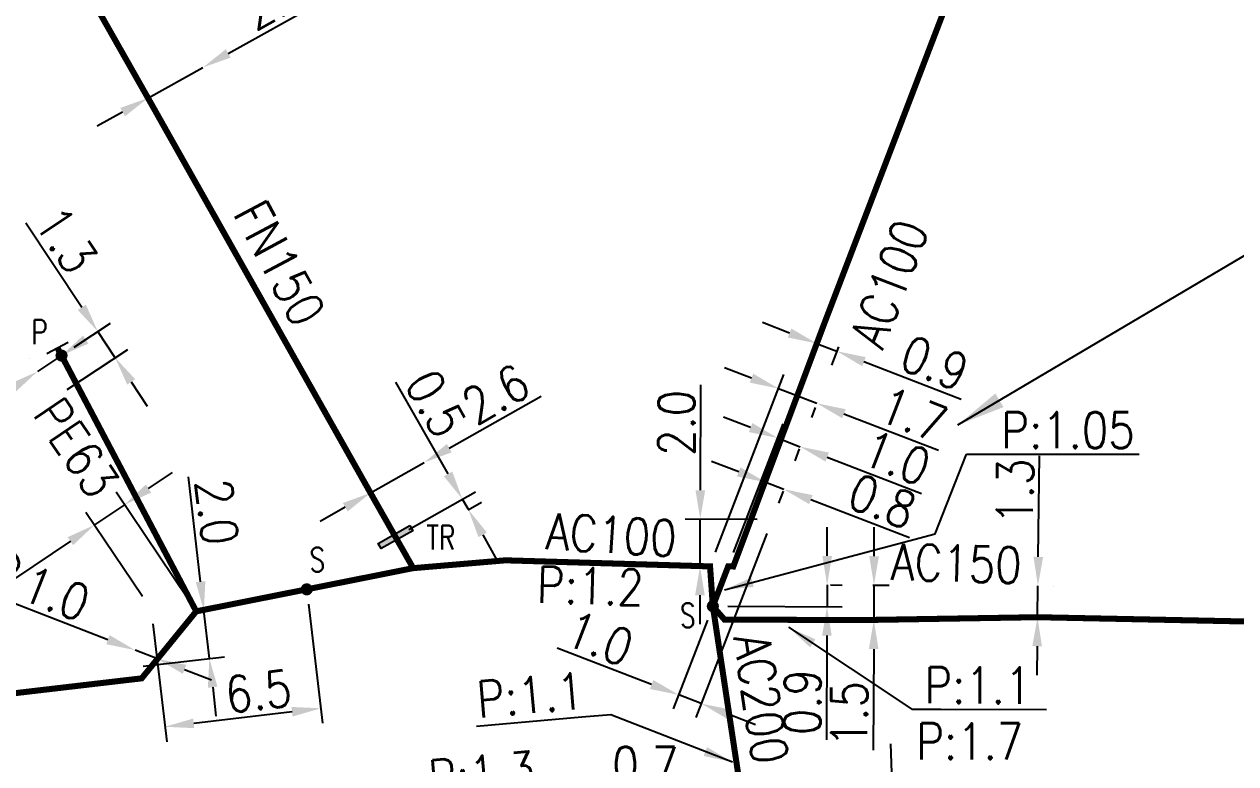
# Model space of a CAD drawing. Header units: millimetres. Extents: x 155997 to 157006, y 121209 to 122008.
# Drawn here: x 156551.4 to 156601.5, y 121442.7 to 121473.3 of the extents above; entities that cross this region are included whole.
import ezdxf
from ezdxf.enums import TextEntityAlignment as Align

# ---------------------------------------------------------------- set-up
doc = ezdxf.new("R2010")
doc.units = ezdxf.units.MM
for name, pattern in [('L_25_AP', [2000, 1000, 1000]), ('L_25_FN', [2000, 1000, 1000]), ('L_25_PE', [2000, 1000, 1000])]:
    doc.linetypes.add(name, pattern=pattern)
doc.layers.get('0').update_dxf_attribs({"linetype": 'CONTINUOUS'})
for name, color, linetype in [('L_150', 1, 'CONTINUOUS'), ('L_300', 7, 'CONTINUOUS'), ('L_340', 7, 'CONTINUOUS'), ('L_900', 7, 'CONTINUOUS')]:
    doc.layers.add(name, color=color, linetype=linetype)
doc.styles.add('G_ROMANS', font='ROMANS.SHX', dxfattribs={"width": 0.75})
doc.styles.get("Standard").update_dxf_attribs({"font": 'romans.shx', "width": 0.85})
doc.dimstyles.get("Standard").update_dxf_attribs({"dimtxt": 1.5, "dimasz": 1.2, "dimexe": 0.625, "dimexo": 0.625, "dimgap": 0.25, "dimtad": 1, "dimdec": 1, "dimzin": 0, "dimdsep": 46, "dimtxsty": 'Standard', "dimcen": -0.5, "dimadec": 0, "dimazin": 0, "dimtfac": 1, "dimtdec": 1, "dimtmove": 0, "dimatfit": 3, "dimfxl": 0, "dimtolj": 1, "dimtzin": 0, "dimarcsym": 0})

# ---------------------------------------------------------------- blocks, each defined once
blk = doc.blocks.new('L_340_07')
at = {"color": 0, "linetype": 'Continuous', "const_width": 0.25, "flags": 128}
blk.add_lwpolyline([(0, 0), (0.35, 0)], dxfattribs=at)
at = {"color": 0, "linetype": 'Continuous', "flags": 128}
blk.add_lwpolyline([(0.35, -0.5), (0.35, 0.5)], dxfattribs=at)
at = {"color": 0, "linetype": 'Continuous', "width": 0.75, "flags": 3}
for tag, p in [('DEF_LEG', (0.723, -3.465)), ('DEF_COUP', (0.723, -5.965)), ('DEF_TYPE', (0.723, -8.465))]:
    blk.add_attdef(tag, text='', height=1.2, dxfattribs=at).set_placement(p, align=Align.MIDDLE)
blk = doc.blocks.new('L_300_12')
at = {"color": 0, "linetype": 'Continuous', "const_width": 0.248, "flags": 128}
blk.add_lwpolyline([(-0.126, 0, 1), (0.126, 0, 1)], format="xyb", close=True, dxfattribs=at)
at = {"linetype": 'Continuous', "style": 'G_ROMANS', "width": 0.75}
blk.add_attdef('P', text='', height=1, dxfattribs=at).set_placement((0, 1.331), align=Align.MIDDLE_CENTER)
at = {"color": 0, "linetype": 'Continuous', "width": 0.75, "flags": 3}
for tag, p in [('DEF_LEG', (0, -5)), ('DEF_COUP', (0, -7.5)), ('DEF_TYPE', (0, -10))]:
    blk.add_attdef(tag, text='', height=1.2, dxfattribs=at).set_placement(p, align=Align.MIDDLE)
blk = doc.blocks.new('L_300_11')
at = {"color": 0, "linetype": 'Continuous', "const_width": 0.248, "flags": 128}
blk.add_lwpolyline([(-0.126, 0, 1), (0.126, 0, 1)], format="xyb", close=True, dxfattribs=at)
at = {"linetype": 'Continuous', "style": 'G_ROMANS', "width": 0.75}
blk.add_attdef('S', text='', height=1, dxfattribs=at).set_placement((0, 1.35), align=Align.MIDDLE_CENTER)
at = {"color": 0, "linetype": 'Continuous', "width": 0.75, "flags": 3}
for tag, p in [('DEF_LEG', (0, -5)), ('DEF_COUP', (0, -7.5)), ('DEF_TYPE', (0, -10))]:
    blk.add_attdef(tag, text='', height=1.2, dxfattribs=at).set_placement(p, align=Align.MIDDLE)
blk = doc.blocks.new('*D804')
at = {"layer": 'L_150', "color": 0, "linetype": 'Continuous', "lineweight": -2, "transparency": 16777216}
for p, q in [((156593.365, 121451.236), (156593.421, 121455.425)), ((156593.332, 121448.737), (156593.349, 121450.037)), ((156593.974, 121450.028), (156593.974, 121450.028)), ((156593.957, 121448.728), (156593.957, 121448.728)), ((156593.316, 121447.537), (156593.3, 121446.337))]:
    blk.add_line(p, q, dxfattribs=at)
at = {"layer": 'L_150', "color": 0, "linetype": 'Continuous', "transparency": 16777216}
for points in [[(156593.165, 121451.239), (156593.565, 121451.234), (156593.349, 121450.037)], [(156593.116, 121447.539), (156593.516, 121447.534), (156593.332, 121448.737)]]:
    blk.add_solid(points, dxfattribs=at)
at = {"layer": 'L_150', "color": 0, "linetype": 'Continuous', "transparency": 16777216, "insert": (156592.401, 121453.944), "char_height": 1.5, "attachment_point": 5, "rotation": 89.2349}
blk.add_mtext('\\A1;1.3', dxfattribs=at)
blk = doc.blocks.new('*D762')
at = {"layer": 'L_150', "color": 0, "linetype": 'Continuous', "lineweight": -2, "transparency": 16777216}
for p, q in [((156583.067, 121460.507), (156581.947, 121460.938)), ((156584.256, 121460.255), (156583.963, 121459.492)), ((156584.187, 121460.076), (156585.027, 121459.752)), ((156585.096, 121459.932), (156584.802, 121459.169)), ((156586.147, 121459.321), (156590.17, 121457.772))]:
    blk.add_line(p, q, dxfattribs=at)
at = {"layer": 'L_150', "color": 0, "linetype": 'Continuous', "transparency": 16777216}
for points in [[(156583.139, 121460.693), (156582.995, 121460.32), (156584.187, 121460.076)], [(156586.219, 121459.508), (156586.075, 121459.134), (156585.027, 121459.752)]]:
    blk.add_solid(points, dxfattribs=at)
at = {"layer": 'L_150', "color": 0, "linetype": 'Continuous', "transparency": 16777216, "insert": (156589.078, 121459.264), "char_height": 1.5, "attachment_point": 5, "rotation": 338.9458}
blk.add_mtext('\\A1;0.9', dxfattribs=at)
blk = doc.blocks.new('*D763')
at = {"layer": 'L_150', "color": 0, "linetype": 'Continuous', "lineweight": -2, "transparency": 16777216}
for p, q in [((156568.976, 121455.736), (156572.777, 121457.896)), ((156565.716, 121453.884), (156567.933, 121455.144)), ((156564.672, 121453.291), (156563.629, 121452.699))]:
    blk.add_line(p, q, dxfattribs=at)
at = {"layer": 'L_150', "color": 0, "linetype": 'Continuous', "transparency": 16777216}
for points in [[(156568.877, 121455.91), (156569.075, 121455.562), (156567.933, 121455.144)], [(156564.573, 121453.465), (156564.771, 121453.117), (156565.716, 121453.884)]]:
    blk.add_solid(points, dxfattribs=at)
at = {"layer": 'L_150', "color": 0, "linetype": 'Continuous', "transparency": 16777216, "insert": (156570.904, 121457.982), "char_height": 1.5, "attachment_point": 5, "rotation": 29.6001}
blk.add_mtext('\\A1;2.6', dxfattribs=at)
blk = doc.blocks.new('*D765')
at = {"layer": 'L_150', "color": 0, "linetype": 'Continuous', "lineweight": -2, "transparency": 16777216}
for p, q in [((156559.826, 121472.086), (156563.646, 121474.211)), ((156556.505, 121470.239), (156558.777, 121471.503)), ((156555.456, 121469.656), (156554.407, 121469.072))]:
    blk.add_line(p, q, dxfattribs=at)
at = {"layer": 'L_150', "color": 0, "linetype": 'Continuous', "transparency": 16777216}
for points in [[(156559.728, 121472.261), (156559.923, 121471.911), (156558.777, 121471.503)], [(156555.359, 121469.83), (156555.553, 121469.481), (156556.505, 121470.239)]]:
    blk.add_solid(points, dxfattribs=at)
at = {"layer": 'L_150', "color": 0, "linetype": 'Continuous', "transparency": 16777216, "insert": (156561.774, 121474.314), "char_height": 1.5, "attachment_point": 5, "rotation": 29.0837}
blk.add_mtext('\\A1;2.6', dxfattribs=at)
blk = doc.blocks.new('*D774')
at = {"layer": 'L_340', "color": 0, "linetype": 'Continuous', "lineweight": -2, "transparency": 16777216}
for p, q in [((156553.766, 121461.569), (156551.453, 121465.062)), ((156553.446, 121459.918), (156554.95, 121460.914)), ((156555.147, 121459.485), (156554.429, 121460.569)), ((156553.163, 121458.171), (156555.668, 121459.83)), ((156555.809, 121458.485), (156556.472, 121457.484))]:
    blk.add_line(p, q, dxfattribs=at)
at = {"layer": 'L_340', "color": 0, "linetype": 'Continuous', "transparency": 16777216}
for points in [[(156553.933, 121461.68), (156553.599, 121461.459), (156554.429, 121460.569)], [(156555.976, 121458.595), (156555.642, 121458.374), (156555.147, 121459.485)]]:
    blk.add_solid(points, dxfattribs=at)
at = {"layer": 'L_340', "color": 0, "linetype": 'Continuous', "transparency": 16777216, "insert": (156553.112, 121464.368), "char_height": 1.5, "attachment_point": 5, "rotation": 303.5179}
blk.add_mtext('\\A1;1.3', dxfattribs=at)
blk = doc.blocks.new('*D775')
at = {"layer": 'L_340', "color": 0, "linetype": 'Continuous', "lineweight": -2, "transparency": 16777216}
for p, q in [((156553.925, 121460.235), (156554.926, 121460.898)), ((156552.579, 121460.094), (156552.579, 121460.094)), ((156552.925, 121459.573), (156551.924, 121458.91)), ((156551.579, 121459.431), (156551.579, 121459.431)), ((156550.924, 121458.247), (156547.431, 121455.934))]:
    blk.add_line(p, q, dxfattribs=at)
at = {"layer": 'L_340', "color": 0, "linetype": 'Continuous', "transparency": 16777216}
for points in [[(156553.815, 121460.402), (156554.035, 121460.069), (156552.925, 121459.573)], [(156550.813, 121458.414), (156551.034, 121458.081), (156551.924, 121458.91)]]:
    blk.add_solid(points, dxfattribs=at)
at = {"layer": 'L_340', "color": 0, "linetype": 'Continuous', "transparency": 16777216, "insert": (156548.125, 121457.593), "char_height": 1.5, "attachment_point": 5, "rotation": 33.5179}
blk.add_mtext('\\A1;1.2', dxfattribs=at)
blk = doc.blocks.new('*D776')
at = {"layer": 'L_150', "color": 0, "linetype": 'Continuous', "lineweight": -2, "transparency": 16777216}
for p, q in [((156556.526, 121454.064), (156557.522, 121454.734)), ((156558.153, 121449.498), (156555.182, 121453.912)), ((156556.279, 121449.596), (156553.937, 121453.075)), ((156555.531, 121453.394), (156554.286, 121452.556)), ((156553.291, 121451.886), (156549.226, 121449.15))]:
    blk.add_line(p, q, dxfattribs=at)
at = {"layer": 'L_150', "color": 0, "linetype": 'Continuous', "transparency": 16777216}
for points in [[(156556.415, 121454.23), (156556.638, 121453.898), (156555.531, 121453.394)], [(156553.179, 121452.052), (156553.403, 121451.72), (156554.286, 121452.556)]]:
    blk.add_solid(points, dxfattribs=at)
at = {"layer": 'L_150', "color": 0, "linetype": 'Continuous', "transparency": 16777216, "insert": (156549.907, 121450.814), "char_height": 1.5, "attachment_point": 5, "rotation": 33.9443}
blk.add_mtext('\\A1;1.5', dxfattribs=at)
blk = doc.blocks.new('*D777')
at = {"layer": 'L_150', "color": 0, "linetype": 'Continuous', "lineweight": -2, "transparency": 16777216}
for p, q in [((156558.681, 121450.208), (156558.183, 121454.551)), ((156559.046, 121447.029), (156558.818, 121449.016)), ((156559.123, 121449.051), (156559.439, 121449.087)), ((156556.306, 121446.715), (156559.667, 121447.1)), ((156559.183, 121445.837), (156559.319, 121444.645))]:
    blk.add_line(p, q, dxfattribs=at)
at = {"layer": 'L_150', "color": 0, "linetype": 'Continuous', "transparency": 16777216}
for points in [[(156558.88, 121450.231), (156558.483, 121450.186), (156558.818, 121449.016)], [(156559.381, 121445.86), (156558.984, 121445.814), (156559.046, 121447.029)]]:
    blk.add_solid(points, dxfattribs=at)
at = {"layer": 'L_150', "color": 0, "linetype": 'Continuous', "transparency": 16777216, "insert": (156559.358, 121453.09), "char_height": 1.5, "attachment_point": 5, "rotation": 276.5413}
blk.add_mtext('\\A1;2.0', dxfattribs=at)
blk = doc.blocks.new('*D778')
at = {"layer": 'L_150', "color": 0, "linetype": 'Continuous', "lineweight": -2, "transparency": 16777216}
for p, q in [((156554.849, 121447.807), (156550.942, 121449.321)), ((156556.9, 121447.012), (156555.968, 121447.373)), ((156558.019, 121446.578), (156559.138, 121446.144))]:
    blk.add_line(p, q, dxfattribs=at)
at = {"layer": 'L_150', "color": 0, "linetype": 'Continuous', "transparency": 16777216}
for points in [[(156554.921, 121447.993), (156554.776, 121447.62), (156555.968, 121447.373)], [(156558.091, 121446.765), (156557.947, 121446.392), (156556.9, 121447.012)]]:
    blk.add_solid(points, dxfattribs=at)
at = {"layer": 'L_150', "color": 0, "linetype": 'Continuous', "transparency": 16777216, "insert": (156552.697, 121449.713), "char_height": 1.5, "attachment_point": 5, "rotation": 338.8154}
blk.add_mtext('\\A1;1.0', dxfattribs=at)
blk = doc.blocks.new('*D752')
at = {"layer": 'L_150', "color": 0, "linetype": 'Continuous', "lineweight": -2, "transparency": 16777216}
for p, q in [((156580.961, 121454.756), (156579.841, 121455.187)), ((156580.963, 121451.422), (156582.305, 121454.908)), ((156582.08, 121454.325), (156582.827, 121454.037)), ((156582.799, 121453.963), (156582.603, 121453.454)), ((156583.947, 121453.606), (156588.027, 121452.036))]:
    blk.add_line(p, q, dxfattribs=at)
at = {"layer": 'L_150', "color": 0, "linetype": 'Continuous', "transparency": 16777216}
for points in [[(156581.032, 121454.943), (156580.889, 121454.569), (156582.08, 121454.325)], [(156584.019, 121453.793), (156583.875, 121453.42), (156582.827, 121454.037)]]:
    blk.add_solid(points, dxfattribs=at)
at = {"layer": 'L_150', "color": 0, "linetype": 'Continuous', "transparency": 16777216, "insert": (156586.906, 121453.539), "char_height": 1.5, "attachment_point": 5, "rotation": 338.9458}
blk.add_mtext('\\A1;0.8', dxfattribs=at)
blk = doc.blocks.new('*D753')
at = {"layer": 'L_150', "color": 0, "linetype": 'Continuous', "lineweight": -2, "transparency": 16777216}
for p, q in [((156581.453, 121456.591), (156580.333, 121457.022)), ((156580.749, 121451.422), (156582.797, 121456.743)), ((156582.572, 121456.16), (156583.506, 121455.8)), ((156583.469, 121455.705), (156583.281, 121455.217)), ((156584.626, 121455.369), (156588.535, 121453.864))]:
    blk.add_line(p, q, dxfattribs=at)
at = {"layer": 'L_150', "color": 0, "linetype": 'Continuous', "transparency": 16777216}
for points in [[(156581.524, 121456.777), (156581.381, 121456.404), (156582.572, 121456.16)], [(156584.697, 121455.556), (156584.554, 121455.183), (156583.506, 121455.8)]]:
    blk.add_solid(points, dxfattribs=at)
at = {"layer": 'L_150', "color": 0, "linetype": 'Continuous', "transparency": 16777216, "insert": (156587.5, 121455.335), "char_height": 1.5, "attachment_point": 5, "rotation": 338.9458}
blk.add_mtext('\\A1;1.0', dxfattribs=at)
blk = doc.blocks.new('*D754')
at = {"layer": 'L_300', "color": 0, "linetype": 'Continuous', "lineweight": -2, "transparency": 16777216}
for p, q in [((156584.625, 121451.273), (156584.63, 121452.473)), ((156584.621, 121450.073), (156584.617, 121449.173)), ((156584.759, 121450.072), (156585.246, 121450.07)), ((156580.515, 121449.189), (156585.242, 121449.17)), ((156584.612, 121447.973), (156584.595, 121443.662))]:
    blk.add_line(p, q, dxfattribs=at)
at = {"layer": 'L_300', "color": 0, "linetype": 'Continuous', "transparency": 16777216}
for points in [[(156584.425, 121451.274), (156584.825, 121451.272), (156584.621, 121450.073)], [(156584.412, 121447.974), (156584.812, 121447.972), (156584.617, 121449.173)]]:
    blk.add_solid(points, dxfattribs=at)
at = {"layer": 'L_300', "color": 0, "linetype": 'Continuous', "transparency": 16777216, "insert": (156583.601, 121445.221), "char_height": 1.5, "attachment_point": 5, "rotation": 89.7687}
blk.add_mtext('\\A1;0.9', dxfattribs=at)
blk = doc.blocks.new('*D756')
at = {"layer": 'L_150', "color": 0, "linetype": 'Continuous', "lineweight": -2, "transparency": 16777216}
for p, q in [((156581.491, 121458.638), (156580.371, 121459.069)), ((156580, 121451.425), (156582.835, 121458.79)), ((156582.61, 121458.207), (156584.197, 121457.596)), ((156584.128, 121457.416), (156583.972, 121457.013)), ((156585.317, 121457.165), (156589.226, 121455.66))]:
    blk.add_line(p, q, dxfattribs=at)
at = {"layer": 'L_150', "color": 0, "linetype": 'Continuous', "transparency": 16777216}
for points in [[(156581.562, 121458.824), (156581.419, 121458.451), (156582.61, 121458.207)], [(156585.389, 121457.352), (156585.245, 121456.978), (156584.197, 121457.596)]]:
    blk.add_solid(points, dxfattribs=at)
at = {"layer": 'L_150', "color": 0, "linetype": 'Continuous', "transparency": 16777216, "insert": (156588.191, 121457.13), "char_height": 1.5, "attachment_point": 5, "rotation": 338.9458}
blk.add_mtext('\\A1;1.7', dxfattribs=at)
blk = doc.blocks.new('*D755')
at = {"layer": 'L_150', "color": 0, "linetype": 'Continuous', "lineweight": -2, "transparency": 16777216}
for p, q in [((156579.373, 121453.994), (156579.39, 121458.365)), ((156581.719, 121452.784), (156578.743, 121452.796)), ((156579.36, 121450.844), (156579.368, 121452.794)), ((156579.15, 121450.845), (156578.735, 121450.846)), ((156579.355, 121449.644), (156579.35, 121448.444))]:
    blk.add_line(p, q, dxfattribs=at)
at = {"layer": 'L_150', "color": 0, "linetype": 'Continuous', "transparency": 16777216}
for points in [[(156579.173, 121453.995), (156579.573, 121453.993), (156579.368, 121452.794)], [(156579.155, 121449.645), (156579.555, 121449.643), (156579.36, 121450.844)]]:
    blk.add_solid(points, dxfattribs=at)
at = {"layer": 'L_150', "color": 0, "linetype": 'Continuous', "transparency": 16777216, "insert": (156578.384, 121456.784), "char_height": 1.5, "attachment_point": 5, "rotation": 89.7687}
blk.add_mtext('\\A1;2.0', dxfattribs=at)
blk = doc.blocks.new('*D757')
at = {"layer": 'L_150', "color": 0, "linetype": 'Continuous', "lineweight": -2, "transparency": 16777216}
for p, q in [((156586.566, 121451.265), (156586.57, 121452.465)), ((156586.509, 121450.065), (156587.186, 121450.062)), ((156586.561, 121450.065), (156586.555, 121448.615)), ((156586.608, 121448.615), (156587.18, 121448.612)), ((156586.55, 121447.415), (156586.533, 121443.226))]:
    blk.add_line(p, q, dxfattribs=at)
at = {"layer": 'L_150', "color": 0, "linetype": 'Continuous', "transparency": 16777216}
for points in [[(156586.366, 121451.266), (156586.766, 121451.264), (156586.561, 121450.065)], [(156586.35, 121447.416), (156586.75, 121447.414), (156586.555, 121448.615)]]:
    blk.add_solid(points, dxfattribs=at)
at = {"layer": 'L_150', "color": 0, "linetype": 'Continuous', "transparency": 16777216, "insert": (156585.539, 121444.724), "char_height": 1.5, "attachment_point": 5, "rotation": 89.7687}
blk.add_mtext('\\A1;1.5', dxfattribs=at)
blk = doc.blocks.new('*D864')
at = {"layer": 'L_150', "color": 0, "linetype": 'Continuous', "lineweight": -2, "transparency": 16777216}
for p, q in [((156587.303, 121442.297), (156587.266, 121443.496)), ((156581.971, 121440.932), (156587.964, 121441.116)), ((156587.34, 121441.097), (156587.491, 121436.199)), ((156587.71, 121436.206), (156588.116, 121436.219)), ((156587.528, 121435), (156587.714, 121428.958))]:
    blk.add_line(p, q, dxfattribs=at)
at = {"layer": 'L_150', "color": 0, "linetype": 'Continuous', "transparency": 16777216}
for points in [[(156587.503, 121442.303), (156587.103, 121442.29), (156587.34, 121441.097)], [(156587.728, 121435.006), (156587.328, 121434.994), (156587.491, 121436.199)]]:
    blk.add_solid(points, dxfattribs=at)
at = {"layer": 'L_150', "color": 0, "linetype": 'Continuous', "transparency": 16777216, "insert": (156588.666, 121430.543), "char_height": 1.5, "attachment_point": 5, "rotation": 271.7664}
blk.add_mtext('\\A1;4.9', dxfattribs=at)
blk = doc.blocks.new('*D865')
at = {"layer": 'L_150', "color": 0, "linetype": 'Continuous', "lineweight": -2, "transparency": 16777216}
for p, q in [((156581.082, 121441.928), (156581.082, 121442.249)), ((156581.782, 121435.265), (156581.782, 121442.249)), ((156579.882, 121441.624), (156575.511, 121441.624)), ((156581.782, 121441.624), (156581.082, 121441.624)), ((156582.982, 121441.624), (156584.182, 121441.624))]:
    blk.add_line(p, q, dxfattribs=at)
at = {"layer": 'L_150', "color": 0, "linetype": 'Continuous', "transparency": 16777216}
for points in [[(156579.882, 121441.824), (156579.882, 121441.424), (156581.082, 121441.624)], [(156582.982, 121441.824), (156582.982, 121441.424), (156581.782, 121441.624)]]:
    blk.add_solid(points, dxfattribs=at)
at = {"layer": 'L_150', "color": 0, "linetype": 'Continuous', "transparency": 16777216, "insert": (156577.096, 121442.624), "char_height": 1.5, "attachment_point": 5}
blk.add_mtext('\\A1;0.7', dxfattribs=at)
blk = doc.blocks.new('*D866')
at = {"layer": 'L_300', "color": 0, "linetype": 'Continuous', "lineweight": -2, "transparency": 16777216}
for p, q in [((156582.119, 121452.199), (156579.185, 121444.577)), ((156579.666, 121448.609), (156578.252, 121444.936)), ((156577.357, 121445.951), (156573.447, 121447.456)), ((156579.41, 121445.16), (156578.477, 121445.52)), ((156580.53, 121444.729), (156581.65, 121444.298))]:
    blk.add_line(p, q, dxfattribs=at)
at = {"layer": 'L_300', "color": 0, "linetype": 'Continuous', "transparency": 16777216}
for points in [[(156577.429, 121446.137), (156577.285, 121445.764), (156578.477, 121445.52)], [(156580.602, 121444.916), (156580.458, 121444.543), (156579.41, 121445.16)]]:
    blk.add_solid(points, dxfattribs=at)
at = {"layer": 'L_300', "color": 0, "linetype": 'Continuous', "transparency": 16777216, "insert": (156575.201, 121447.852), "char_height": 1.5, "attachment_point": 5, "rotation": 338.9458}
blk.add_mtext('\\A1;1.0', dxfattribs=at)
blk = doc.blocks.new('*D867')
at = {"layer": 'L_300', "color": 0, "linetype": 'Continuous', "lineweight": -2, "transparency": 16777216}
for p, q in [((156563.15, 121449.271), (156563.734, 121444.343)), ((156556.701, 121448.457), (156557.279, 121443.579)), ((156562.469, 121444.823), (156558.397, 121444.341))]:
    blk.add_line(p, q, dxfattribs=at)
at = {"layer": 'L_300', "color": 0, "linetype": 'Continuous', "transparency": 16777216}
for points in [[(156562.445, 121445.021), (156562.492, 121444.624), (156563.66, 121444.964)], [(156558.374, 121444.539), (156558.421, 121444.142), (156557.205, 121444.2)]]:
    blk.add_solid(points, dxfattribs=at)
at = {"layer": 'L_300', "color": 0, "linetype": 'Continuous', "transparency": 16777216, "insert": (156561.077, 121445.665), "char_height": 1.5, "attachment_point": 5, "rotation": 6.7505}
blk.add_mtext('\\A1;6.5', dxfattribs=at)
blk = doc.blocks.new('L_340_19')
at = {"linetype": 'Continuous'}
blk.add_hatch(color=0, dxfattribs=at).paths.add_polyline_path([(0.125, 0.75), (-0.125, 0.75), (-0.125, -0.75), (0.125, -0.75)])
at = {"color": 0, "linetype": 'Continuous'}
blk.add_lwpolyline([(-0.125, 0.75), (0.125, 0.75), (0.125, -0.75), (-0.125, -0.75)], close=True, dxfattribs=at)
at = {"color": 0, "linetype": 'Continuous', "width": 0.75}
for tag, height, flags, p in [('TR', 1, 8, (0, 1.981)), ('DEF_LEG', 1.2, 3, (0, -5)), ('DEF_COUP', 1.2, 3, (0, -7.5)), ('DEF_TYPE', 1.2, 3, (0, -10))]:
    blk.add_attdef(tag, text='', height=height, dxfattribs=dict(at, flags=flags)).set_placement(p, align=Align.MIDDLE)
blk = doc.blocks.new('*D868')
at = {"layer": 'L_340', "color": 0, "linetype": 'Continuous', "lineweight": -2, "transparency": 16777216}
for p, q in [((156568.929, 121454.671), (156566.769, 121458.472)), ((156567.298, 121452.364), (156570.065, 121453.936)), ((156569.768, 121453.193), (156569.521, 121453.628)), ((156569.762, 121453.189), (156570.312, 121453.502)), ((156570.361, 121452.149), (156570.954, 121451.106))]:
    blk.add_line(p, q, dxfattribs=at)
at = {"layer": 'L_340', "color": 0, "linetype": 'Continuous', "transparency": 16777216}
for points in [[(156569.103, 121454.77), (156568.755, 121454.572), (156569.521, 121453.628)], [(156570.535, 121452.248), (156570.187, 121452.051), (156569.768, 121453.193)]]:
    blk.add_solid(points, dxfattribs=at)
at = {"layer": 'L_340', "color": 0, "linetype": 'Continuous', "transparency": 16777216, "insert": (156568.422, 121457.587), "char_height": 1.5, "attachment_point": 5, "rotation": 299.6001}
blk.add_mtext('\\A1;0.5', dxfattribs=at)

msp = doc.modelspace()

# ---------------------------------------------------------------- linework, layer by layer
at = {"layer": 'L_150', "linetype": 'L_25_AP', "ltscale": 0.5, "const_width": 0.25, "flags": 128}
for points in [[(156664.074, 121625.548), (156664.074, 121625.548), (156646.118, 121593.695), (156642.137, 121586.815), (156642.137, 121586.815), (156628.683, 121562.206), (156624.305, 121555.61), (156615.971, 121541.211), (156612.492, 121535.403), (156612.492, 121535.403), (156608.558, 121524.678), (156608.161, 121523.596), (156607.776, 121522.559), (156605.803, 121517.243), (156604.53, 121513.615), (156601.783, 121506.065), (156584.481, 121460.839), (156580.738, 121450.838), (156580.524, 121450.839), (156579.89, 121449.192)], [(156436.891, 121466.707), (156437.532, 121466.42), (156441.345, 121465.046), (156441.345, 121465.046), (156444.341, 121463.492), (156445.589, 121462.845), (156455.882, 121458.566), (156455.882, 121458.566), (156466.49, 121453.621), (156474.573, 121449.269), (156487.522, 121441.752), (156492.292, 121438.815), (156492.814, 121438.494), (156519.71, 121441.931), (156556.243, 121446.205), (156556.9, 121447.012), (156558.502, 121448.98), (156567.485, 121450.769), (156571.305, 121451.093), (156579.775, 121450.842), (156579.89, 121449.192), (156581.082, 121441.303), (156581.145, 121441.15), (156581.247, 121441.019), (156581.347, 121440.912), (156581.446, 121440.834), (156581.503, 121440.752), (156581.532, 121440.584), (156581.532, 121437.116)], [(156567.485, 121450.769), (156567.485, 121450.769), (156566.754, 121452.056)], [(156724.507, 121435.745), (156722.063, 121436.289), (156709.372, 121438.345), (156697.85, 121439.523), (156687.565, 121441.032), (156682.173, 121442.011), (156664.178, 121444.44), (156646.256, 121446.553), (156628.124, 121448.064), (156622.936, 121448.383), (156622.123, 121448.723), (156621.328, 121448.983), (156620.163, 121449.055), (156619.045, 121449.124), (156617.812, 121448.981), (156616.504, 121448.641), (156615.446, 121448.283), (156593.332, 121448.737), (156585.983, 121448.617), (156580.371, 121448.64), (156579.89, 121449.192)]]:
    msp.add_lwpolyline(points, dxfattribs=at)
at = {"layer": 'L_150', "linetype": 'L_25_FN', "ltscale": 0.5, "const_width": 0.25}
msp.add_lwpolyline([(156566.754, 121452.056), (156565.716, 121453.884), (156556.505, 121470.239), (156553.056, 121476.321), (156553.056, 121476.321), (156548.029, 121485.286), (156544.372, 121491.712), (156542.063, 121495.979), (156532.075, 121513.695), (156515.392, 121543.916), (156510.162, 121554.761), (156504.941, 121565.586), (156495.667, 121585.01), (156484.167, 121609.264)], dxfattribs=at)
at = {"layer": 'L_150', "linetype": 'L_25_PE', "ltscale": 0.5, "const_width": 0.25, "flags": 128}
msp.add_lwpolyline([(156558.502, 121448.98), (156558.502, 121448.98), (156552.925, 121459.573)], dxfattribs=at)

# ---------------------------------------------------------------- block references
at = {"layer": 'L_300', "ltscale": 0.5}
ref = msp.add_blockref('L_300_12', (156552.925, 121459.573), dxfattribs=dict(at, rotation=42.98024619300969))
ref.add_attrib('P', 'P', dxfattribs={"layer": '0', "linetype": 'Continuous', "height": 1, "style": 'G_ROMANS', "width": 0.75}).set_placement((156552.017, 121460.546), align=Align.MIDDLE_CENTER)
ref = msp.add_blockref('L_300_11', (156563.077, 121449.891), dxfattribs=dict(at, rotation=11.26495787455225))
ref.add_attrib('S', 'S', dxfattribs={"layer": '0', "linetype": 'Continuous', "height": 1, "style": 'G_ROMANS', "width": 0.75}).set_placement((156563.518, 121451.119), align=Align.MIDDLE_CENTER)
ref = msp.add_blockref('L_300_11', (156579.89, 121449.192), dxfattribs=at)
ref.add_attrib('S', 'S', dxfattribs={"layer": '0', "linetype": 'Continuous', "height": 1, "style": 'G_ROMANS', "width": 0.75}).set_placement((156578.855, 121448.814), align=Align.MIDDLE_CENTER)
at = {"layer": 'L_340', "ltscale": 0.5, "rotation": 117.7665819654978}
msp.add_blockref('L_340_07', (156552.925, 121459.573), dxfattribs=at)
at = {"layer": 'L_340', "ltscale": 0.5}
ref = msp.add_blockref('L_340_19', (156566.754, 121452.056), dxfattribs=dict(at, rotation=299.6000775020393))
ref.add_attrib('TR', 'TR', dxfattribs={"layer": '0', "color": 0, "linetype": 'Continuous', "height": 1, "width": 0.75}).set_placement((156568.631, 121452.036), align=Align.MIDDLE)

# ---------------------------------------------------------------- texts
at = {"layer": 'L_150', "linetype": 'Continuous', "ltscale": 0.5, "width": 0.85}
for s, rotation, p in [('FN150', 298.2277, (156559.998, 121465.453)), ('AC100', 68.9458, (156586.92, 121459.762)), ('PE63', 303.9443, (156551.695, 121457.153)), ('AC100', 356.636, (156572.944, 121451.558)), ('AC150', 358.3079, (156587.247, 121450.29)), ('P:1.2', 358.3252, (156572.586, 121449.34)), ('AC200', 278.5911, (156580.743, 121447.916))]:
    msp.add_text(s, height=1.5, rotation=rotation, dxfattribs=at).set_placement(p)
at = {"layer": 'L_150', "linetype": 'Continuous', "ltscale": 0.5, "char_height": 1.5, "attachment_point": 7}
for s, insert in [('\\A1;P:1.05', (156591.836, 121455.734)), ('\\A1;P:1.7', (156588.313, 121442.847))]:
    msp.add_mtext(s, dxfattribs=dict(at, insert=insert))
at = {"layer": 'L_150', "linetype": 'Continuous', "ltscale": 0.5, "char_height": 1.5, "attachment_point": 1}
for s, insert, rotation in [('\\A1;P:1.1', (156588.655, 121446.672), 359.7687), ('\\A1;P:1.1', (156570.061, 121446.065), 5.0099), ('\\A1;P:1.3', (156568.06, 121442.8), 5.1345)]:
    msp.add_mtext(s, dxfattribs=dict(at, insert=insert, rotation=rotation))

# ---------------------------------------------------------------- dimensions: what is measured, and where the dimension line sits
at = {"layer": 'L_150', "linetype": 'Continuous'}
for base, p1, p2, angle, override, picture, middle in [((156558.777, 121471.503), (156556.505, 121470.239), (156558.777, 121471.503), 209.0837, {"dimatfit": 0}, '*D765', (156562.26, 121473.44)), ((156585.027, 121459.752), (156584.481, 121460.839), (156585.321, 121460.515), 158.9458, {"dimatfit": 0}, '*D762', (156588.718, 121458.331)), ((156567.93278, 121455.14366), (156565.71557, 121453.88411), (156567.93278, 121455.14366), 209.60008, {"dimatfit": 0}, '*D763', (156571.39834, 121457.11238)), ((156584.197, 121457.596), (156579.775, 121450.842), (156584.352, 121457.999), 158.9458, {"dimatfit": 0}, '*D756', (156587.832, 121456.197)), ((156579.368, 121452.794), (156579.775, 121450.842), (156582.344, 121452.782), 269.7687, {"dimatfit": 0}, '*D755', (156579.384, 121456.779)), ((156583.506, 121455.8), (156580.524, 121450.839), (156583.693, 121456.288), 158.9458, {"dimatfit": 0}, '*D753', (156587.14, 121454.401)), ((156582.827, 121454.037), (156580.738, 121450.838), (156583.023, 121454.547), 158.9458, {"dimatfit": 0}, '*D752', (156586.547, 121452.606)), ((156593.349, 121450.037), (156593.332, 121448.737), (156593.349, 121450.037), 269.2349, {"dimscale": 1, "dimlfac": 1, "dimlunit": 2, "dimatfit": 0}, '*D804', (156593.401, 121453.931)), ((156554.286, 121452.556), (156558.502, 121448.98), (156556.628, 121449.077), 33.9443, {"dimatfit": 0}, '*D776', (156550.465, 121449.984)), ((156559.046, 121447.029), (156558.502, 121448.98), (156555.685, 121446.644), 96.5413, {"dimatfit": 0}, '*D777', (156558.364, 121452.976)), ((156586.561, 121450.065), (156585.983, 121448.617), (156585.884, 121450.068), 269.7687, {"dimatfit": 0}, '*D757', (156586.539, 121444.72)), ((156555.968, 121447.373), (156556.9, 121447.012), (156555.968, 121447.373), 338.8154, {"dimatfit": 0}, '*D778', (156552.336, 121448.781)), ((156581.782, 121441.624), (156581.082, 121441.303), (156581.782, 121434.64), 180, {"dimatfit": 0}, '*D865', (156577.096, 121441.624)), ((156587.491, 121436.199), (156581.347, 121440.912), (156587.085, 121436.187), 91.7664, {"dimatfit": 0}, '*D864', (156587.666, 121430.512))]:
    dim = msp.add_linear_dim(base=base, p1=p1, p2=p2, angle=angle, dimstyle='Standard', override=override, dxfattribs=at)
    dim.commit()
    dim.dimension.update_dxf_attribs({"geometry": picture, "text_midpoint": middle, "dimtype": 160})
at = {"layer": 'L_300', "linetype": 'Continuous'}
for base, p1, p2, angle, picture, middle in [((156579.41, 121445.16), (156579.89, 121449.192), (156582.344, 121452.782), 158.9458, '*D866', (156574.842, 121446.919)), ((156584.621, 121450.073), (156579.89, 121449.192), (156584.134, 121450.075), 269.7687, '*D754', (156584.601, 121445.217)), ((156557.205, 121444.2), (156563.077, 121449.891), (156556.628, 121449.077), 6.7505, '*D867', (156561.195, 121444.672))]:
    dim = msp.add_linear_dim(base=base, p1=p1, p2=p2, angle=angle, dimstyle='Standard', override={"dimatfit": 0}, dxfattribs=at)
    dim.commit()
    dim.dimension.update_dxf_attribs({"geometry": picture, "text_midpoint": middle, "dimtype": 160})
at = {"layer": 'L_340', "linetype": 'Continuous'}
for base, p1, p2, angle, picture, middle in [((156555.147, 121459.485), (156552.925, 121459.573), (156552.642, 121457.826), 123.5179, '*D774', (156552.278, 121463.816)), ((156551.924, 121458.91), (156552.925, 121459.573), (156551.924, 121458.91), 33.5179, '*D775', (156548.677, 121456.76)), ((156569.768, 121453.193), (156566.754, 121452.056), (156569.218, 121452.88), 119.6001, '*D868', (156567.553, 121457.093))]:
    dim = msp.add_linear_dim(base=base, p1=p1, p2=p2, angle=angle, dimstyle='Standard', override={"dimatfit": 0}, dxfattribs=at)
    dim.commit()
    dim.dimension.update_dxf_attribs({"geometry": picture, "text_midpoint": middle, "dimtype": 160})

# ---------------------------------------------------------------- leaders
at = {"layer": 'L_150', "linetype": 'Continuous', "ltscale": 0.5, "annotation_type": 0, "has_hookline": 1, "hookline_direction": 0, "text_width": 5.707}
msp.add_leader([(156580.371, 121449.875), (156589.088, 121452.19), (156590.386, 121455.484), (156591.586, 121455.484)], dimstyle='Standard', dxfattribs=at)
at = {"layer": 'L_150', "linetype": 'Continuous', "ltscale": 0.5, "annotation_type": 0, "has_hookline": 1, "text_width": 4.129}
for points, hookline_direction, horizontal_direction in [([(156583.028, 121448.318), (156588.129, 121444.934), (156589.329, 121444.929)], 0, (0.999992, -0.004037, 0)), ([(156580.699, 121442.737), (156575.667, 121444.696), (156574.472, 121444.591)], 1, (0.99618, 0.087329, 0))]:
    msp.add_leader(points, dimstyle='Standard', override={"dimgap": 0.25, "dimtad": 1}, dxfattribs=dict(at, hookline_direction=hookline_direction, horizontal_direction=horizontal_direction))
at = {"layer": 'L_900', "color": 7, "linetype": 'Continuous', "ltscale": 0.5}
msp.add_leader([(156590.033, 121456.702), (156610.204, 121468.633)], dimstyle='Standard', override={"dimasz": 2}, dxfattribs=at)

doc.saveas('drawing.dxf')
